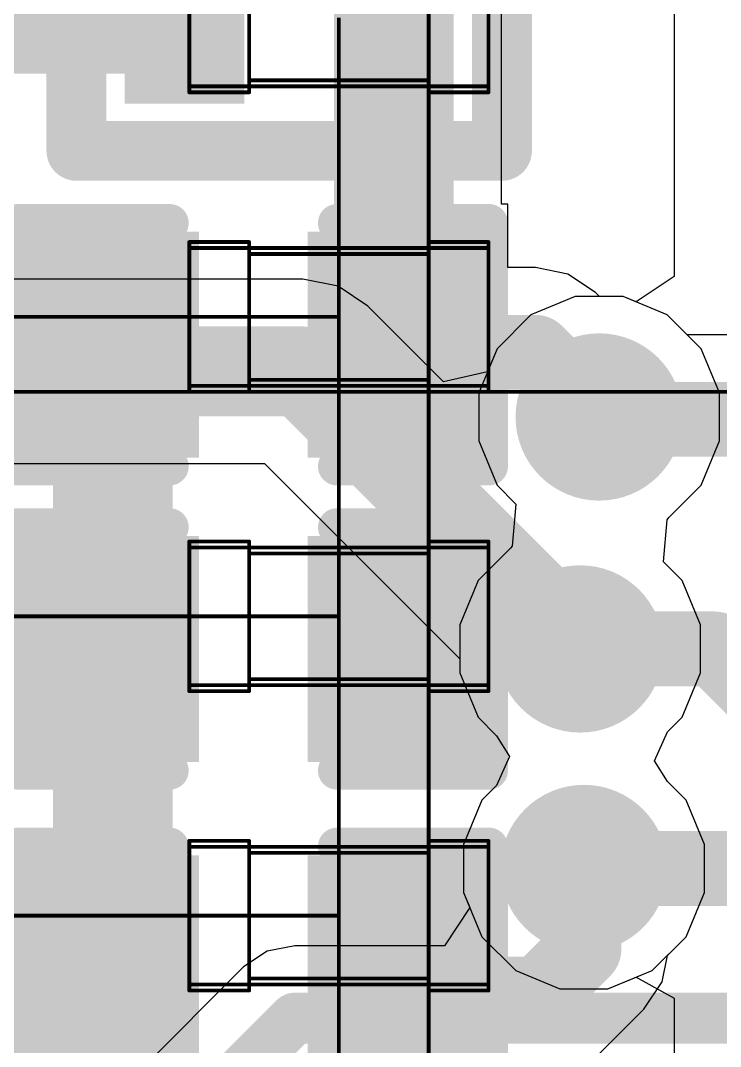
# Model space of a CAD drawing. Header units: inches. Extents: x 0 to 323, y -26 to 38.
# Drawn here: x 12.385 to 14.725, y 4.73 to 8.157 of the extents above; entities that cross this region are included whole.
import ezdxf

# ---------------------------------------------------------------- set-up
doc = ezdxf.new("R2010")
doc.units = ezdxf.units.IN
for name, color, linetype in [('Bottom Layer', 5, 'Continuous'), ('Bottom Solder', 6, 'Continuous'), ('Drill Drawing', 1, 'Continuous'), ('GND', 76, 'Continuous'), ('Mechanical 3', 76, 'Continuous'), ('Power', 16, 'Continuous'), ('Top Layer', 1, 'Continuous'), ('Top Overlay', 2, 'Continuous'), ('Top Paste', 8, 'Continuous'), ('Top Solder', 216, 'Continuous'), ('Via Holes', 16, 'Continuous')]:
    doc.layers.add(name, color=color, linetype=linetype)

# ---------------------------------------------------------------- blocks, each defined once
blk = doc.blocks.new('C___0402_17')
at = {"layer": 'Top Layer'}
for points in [[(-0.6985, -0.3175), (-0.6985, 0.3175), (-0.2413, 0.3175), (-0.2413, -0.3175)], [(0.2413, -0.3175), (0.2413, 0.3175), (0.6985, 0.3175), (0.6985, -0.3175)]]:
    blk.add_hatch(color=1, dxfattribs=at).paths.add_polyline_path(points)
at = {"layer": 'Top Paste'}
for points in [[(-0.6985, -0.3175), (-0.6985, 0.3175), (-0.2413, 0.3175), (-0.2413, -0.3175)], [(0.2413, -0.3175), (0.2413, 0.3175), (0.6985, 0.3175), (0.6985, -0.3175)]]:
    blk.add_hatch(color=8, dxfattribs=at).paths.add_polyline_path(points)
at = {"layer": 'Top Solder'}
for points in [[(-0.7585, -0.3775), (-0.7585, 0.3775), (-0.1813, 0.3775), (-0.1813, -0.3775)], [(0.1813, -0.3775), (0.1813, 0.3775), (0.7585, 0.3775), (0.7585, -0.3775)]]:
    blk.add_hatch(color=216, dxfattribs=at).paths.add_polyline_path(points)
at = {"layer": 'Top Overlay', "const_width": 0.127}
for points in [[(-0.2794, 0.4064), (-0.7874, 0.4064)], [(-0.7874, 0.4064), (-0.7874, -0.4064)], [(0.7874, 0.4064), (0.2794, 0.4064)], [(0.7874, 0.4064), (0.7874, -0.4064)], [(-0.2794, -0.4064), (-0.7874, -0.4064)], [(0.7874, -0.4064), (0.2794, -0.4064)]]:
    blk.add_lwpolyline(points, dxfattribs=at)
at = {"layer": 'Top Overlay', "const_width": 0.0635}
for points in [[(-0.8191, 0.4064, 1), (-0.7556, 0.4064, 1)], [(-0.8191, 0.4064, 1), (-0.7556, 0.4064, 1)], [(-0.3111, 0.4064, 1), (-0.2477, 0.4064, 1)], [(0.2477, 0.4064, 1), (0.3111, 0.4064, 1)], [(0.7556, 0.4064, 1), (0.8191, 0.4064, 1)], [(0.7556, 0.4064, 1), (0.8191, 0.4064, 1)], [(-0.8191, -0.4064, 1), (-0.7556, -0.4064, 1)], [(-0.8191, -0.4064, 1), (-0.7556, -0.4064, 1)], [(-0.3111, -0.4064, 1), (-0.2477, -0.4064, 1)], [(0.2477, -0.4064, 1), (0.3111, -0.4064, 1)], [(0.7556, -0.4064, 1), (0.8191, -0.4064, 1)], [(0.7556, -0.4064, 1), (0.8191, -0.4064, 1)]]:
    blk.add_lwpolyline(points, format="xyb", close=True, dxfattribs=at)
blk = doc.blocks.new('C___0402_18')
at = {"layer": 'Top Layer'}
for points in [[(-0.6985, -0.3175), (-0.6985, 0.3175), (-0.2413, 0.3175), (-0.2413, -0.3175)], [(0.2413, -0.3175), (0.2413, 0.3175), (0.6985, 0.3175), (0.6985, -0.3175)]]:
    blk.add_hatch(color=1, dxfattribs=at).paths.add_polyline_path(points)
at = {"layer": 'Top Paste'}
for points in [[(-0.6985, -0.3175), (-0.6985, 0.3175), (-0.2413, 0.3175), (-0.2413, -0.3175)], [(0.2413, -0.3175), (0.2413, 0.3175), (0.6985, 0.3175), (0.6985, -0.3175)]]:
    blk.add_hatch(color=8, dxfattribs=at).paths.add_polyline_path(points)
at = {"layer": 'Top Solder'}
for points in [[(-0.7585, -0.3775), (-0.7585, 0.3775), (-0.1813, 0.3775), (-0.1813, -0.3775)], [(0.1813, -0.3775), (0.1813, 0.3775), (0.7585, 0.3775), (0.7585, -0.3775)]]:
    blk.add_hatch(color=216, dxfattribs=at).paths.add_polyline_path(points)
at = {"layer": 'Top Overlay', "const_width": 0.127}
for points in [[(-0.7874, 0.4064), (-0.7874, -0.4064)], [(-0.2794, 0.4064), (-0.7874, 0.4064)], [(0.7874, 0.4064), (0.2794, 0.4064)], [(0.7874, 0.4064), (0.7874, -0.4064)], [(-0.2794, -0.4064), (-0.7874, -0.4064)], [(0.7874, -0.4064), (0.2794, -0.4064)]]:
    blk.add_lwpolyline(points, dxfattribs=at)
at = {"layer": 'Top Overlay', "const_width": 0.0635}
for points in [[(-0.8191, 0.4064, 1), (-0.7556, 0.4064, 1)], [(-0.8191, 0.4064, 1), (-0.7556, 0.4064, 1)], [(-0.3111, 0.4064, 1), (-0.2477, 0.4064, 1)], [(0.2477, 0.4064, 1), (0.3111, 0.4064, 1)], [(0.7556, 0.4064, 1), (0.8191, 0.4064, 1)], [(0.7556, 0.4064, 1), (0.8191, 0.4064, 1)], [(-0.8191, -0.4064, 1), (-0.7556, -0.4064, 1)], [(-0.8191, -0.4064, 1), (-0.7556, -0.4064, 1)], [(-0.3111, -0.4064, 1), (-0.2477, -0.4064, 1)], [(0.2477, -0.4064, 1), (0.3111, -0.4064, 1)], [(0.7556, -0.4064, 1), (0.8191, -0.4064, 1)], [(0.7556, -0.4064, 1), (0.8191, -0.4064, 1)]]:
    blk.add_lwpolyline(points, format="xyb", close=True, dxfattribs=at)
blk = doc.blocks.new('C___0402_21')
at = {"layer": 'Top Layer'}
for points in [[(-0.6985, -0.3175), (-0.6985, 0.3175), (-0.2413, 0.3175), (-0.2413, -0.3175)], [(0.2413, -0.3175), (0.2413, 0.3175), (0.6985, 0.3175), (0.6985, -0.3175)]]:
    blk.add_hatch(color=1, dxfattribs=at).paths.add_polyline_path(points)
at = {"layer": 'Top Paste'}
for points in [[(-0.6985, -0.3175), (-0.6985, 0.3175), (-0.2413, 0.3175), (-0.2413, -0.3175)], [(0.2413, -0.3175), (0.2413, 0.3175), (0.6985, 0.3175), (0.6985, -0.3175)]]:
    blk.add_hatch(color=8, dxfattribs=at).paths.add_polyline_path(points)
at = {"layer": 'Top Solder'}
for points in [[(-0.7585, -0.3775), (-0.7585, 0.3775), (-0.1813, 0.3775), (-0.1813, -0.3775)], [(0.1813, -0.3775), (0.1813, 0.3775), (0.7585, 0.3775), (0.7585, -0.3775)]]:
    blk.add_hatch(color=216, dxfattribs=at).paths.add_polyline_path(points)
at = {"layer": 'Top Overlay', "const_width": 0.127}
for points in [[(-0.2794, 0.4064), (-0.7874, 0.4064)], [(-0.7874, 0.4064), (-0.7874, -0.4064)], [(0.7874, 0.4064), (0.2794, 0.4064)], [(0.7874, 0.4064), (0.7874, -0.4064)], [(-0.2794, -0.4064), (-0.7874, -0.4064)], [(0.7874, -0.4064), (0.2794, -0.4064)]]:
    blk.add_lwpolyline(points, dxfattribs=at)
at = {"layer": 'Top Overlay', "const_width": 0.0635}
for points in [[(-0.8191, 0.4064, 1), (-0.7556, 0.4064, 1)], [(-0.8191, 0.4064, 1), (-0.7556, 0.4064, 1)], [(-0.3111, 0.4064, 1), (-0.2477, 0.4064, 1)], [(0.2477, 0.4064, 1), (0.3111, 0.4064, 1)], [(0.7556, 0.4064, 1), (0.8191, 0.4064, 1)], [(0.7556, 0.4064, 1), (0.8191, 0.4064, 1)], [(-0.8191, -0.4064, 1), (-0.7556, -0.4064, 1)], [(-0.8191, -0.4064, 1), (-0.7556, -0.4064, 1)], [(-0.3111, -0.4064, 1), (-0.2477, -0.4064, 1)], [(0.2477, -0.4064, 1), (0.3111, -0.4064, 1)], [(0.7556, -0.4064, 1), (0.8191, -0.4064, 1)], [(0.7556, -0.4064, 1), (0.8191, -0.4064, 1)]]:
    blk.add_lwpolyline(points, format="xyb", close=True, dxfattribs=at)
blk = doc.blocks.new('IND_0402_32')
at = {"layer": 'Top Layer'}
for points in [[(-0.55, 0.3), (-0.15, 0.3), (-0.15, -0.3), (-0.55, -0.3)], [(0.15, 0.3), (0.55, 0.3), (0.55, -0.3), (0.15, -0.3)]]:
    blk.add_hatch(color=1, dxfattribs=at).paths.add_polyline_path(points)
at = {"layer": 'Top Paste'}
for points in [[(-0.55, 0.3), (-0.15, 0.3), (-0.15, -0.3), (-0.55, -0.3)], [(0.15, 0.3), (0.55, 0.3), (0.55, -0.3), (0.15, -0.3)]]:
    blk.add_hatch(color=8, dxfattribs=at).paths.add_polyline_path(points)
at = {"layer": 'Top Solder'}
for points in [[(-0.55, 0.3), (-0.15, 0.3), (-0.15, -0.3), (-0.55, -0.3)], [(0.15, 0.3), (0.55, 0.3), (0.55, -0.3), (0.15, -0.3)]]:
    blk.add_hatch(color=216, dxfattribs=at).paths.add_polyline_path(points)
at = {"layer": 'Top Overlay', "const_width": 0.2}
for points in [[(-0.3048, 0.4572), (-0.7112, 0.4572)], [(-0.7112, 0.4572), (-0.7112, -0.4572)], [(0.7112, 0.4572), (-0.3048, 0.4572)], [(0.7112, 0.4572), (0.7112, -0.4572)], [(-0.3048, -0.4572), (-0.7112, -0.4572)], [(0.7112, -0.4572), (-0.3048, -0.4572)]]:
    blk.add_lwpolyline(points, dxfattribs=at)
at = {"layer": 'Top Overlay', "const_width": 0.1}
for points in [[(-0.7612, 0.4572, 1), (-0.6612, 0.4572, 1)], [(-0.7612, 0.4572, 1), (-0.6612, 0.4572, 1)], [(-0.3548, 0.4572, 1), (-0.2548, 0.4572, 1)], [(-0.3548, 0.4572, 1), (-0.2548, 0.4572, 1)], [(0.6612, 0.4572, 1), (0.7612, 0.4572, 1)], [(0.6612, 0.4572, 1), (0.7612, 0.4572, 1)], [(-0.7612, -0.4572, 1), (-0.6612, -0.4572, 1)], [(-0.7612, -0.4572, 1), (-0.6612, -0.4572, 1)], [(-0.3548, -0.4572, 1), (-0.2548, -0.4572, 1)], [(-0.3548, -0.4572, 1), (-0.2548, -0.4572, 1)], [(0.6612, -0.4572, 1), (0.7612, -0.4572, 1)], [(0.6612, -0.4572, 1), (0.7612, -0.4572, 1)]]:
    blk.add_lwpolyline(points, format="xyb", close=True, dxfattribs=at)

msp = doc.modelspace()

# ---------------------------------------------------------------- hatches: boundary and pattern name
at = {"layer": 'Bottom Layer'}
h = msp.add_hatch(color=5, dxfattribs=at)
edge = h.paths.add_edge_path()
edge.add_arc((14.319, 6.8326), 0.25, 0, 360)
h = msp.add_hatch(color=5, dxfattribs=at)
edge = h.paths.add_edge_path()
edge.add_arc((14.2555, 6.0579), 0.25, 0, 360)
h = msp.add_hatch(color=5, dxfattribs=at)
edge = h.paths.add_edge_path()
edge.add_arc((14.2682, 5.3246), 0.25, 0, 360)
at = {"layer": 'Bottom Solder'}
h = msp.add_hatch(color=6, dxfattribs=at)
edge = h.paths.add_edge_path()
edge.add_arc((14.319, 6.8326), 0.15, 0, 360)
h = msp.add_hatch(color=6, dxfattribs=at)
edge = h.paths.add_edge_path()
edge.add_arc((14.2555, 6.0579), 0.15, 0, 360)
h = msp.add_hatch(color=6, dxfattribs=at)
edge = h.paths.add_edge_path()
edge.add_arc((14.2682, 5.3246), 0.15, 0, 360)
at = {"layer": 'GND'}
h = msp.add_hatch(color=76, dxfattribs=at)
edge = h.paths.add_edge_path()
edge.add_arc((14.319, 6.8326), 0.25, 0, 360)
h = msp.add_hatch(color=76, dxfattribs=at)
edge = h.paths.add_edge_path()
edge.add_arc((14.2555, 6.0579), 0.25, 0, 360)
h = msp.add_hatch(color=76, dxfattribs=at)
edge = h.paths.add_edge_path()
edge.add_arc((14.2682, 5.3246), 0.25, 0, 360)
at = {"layer": 'Power'}
h = msp.add_hatch(color=16, dxfattribs=at)
edge = h.paths.add_edge_path()
edge.add_arc((14.319, 6.8326), 0.25, 0, 360)
h = msp.add_hatch(color=16, dxfattribs=at)
edge = h.paths.add_edge_path()
edge.add_arc((14.2555, 6.0579), 0.25, 0, 360)
h = msp.add_hatch(color=16, dxfattribs=at)
edge = h.paths.add_edge_path()
edge.add_arc((14.2682, 5.3246), 0.25, 0, 360)
at = {"layer": 'Top Layer'}
h = msp.add_hatch(color=1, dxfattribs=at)
edge = h.paths.add_edge_path()
edge.add_arc((14.319, 6.8326), 0.25, 0, 360)
h = msp.add_hatch(color=1, dxfattribs=at)
edge = h.paths.add_edge_path()
edge.add_arc((14.2555, 6.0579), 0.25, 0, 360)
h = msp.add_hatch(color=1, dxfattribs=at)
edge = h.paths.add_edge_path()
edge.add_arc((14.2682, 5.3246), 0.25, 0, 360)
at = {"layer": 'Top Solder'}
h = msp.add_hatch(color=216, dxfattribs=at)
edge = h.paths.add_edge_path()
edge.add_arc((14.319, 6.8326), 0.15, 0, 360)
h = msp.add_hatch(color=216, dxfattribs=at)
edge = h.paths.add_edge_path()
edge.add_arc((14.2555, 6.0579), 0.15, 0, 360)
h = msp.add_hatch(color=216, dxfattribs=at)
edge = h.paths.add_edge_path()
edge.add_arc((14.2682, 5.3246), 0.15, 0, 360)
at = {"layer": 'Via Holes'}
h = msp.add_hatch(color=7, dxfattribs=at)
edge = h.paths.add_edge_path()
edge.add_arc((14.319, 6.8326), 0.15, 0, 360)
h = msp.add_hatch(color=7, dxfattribs=at)
edge = h.paths.add_edge_path()
edge.add_arc((14.2555, 6.0579), 0.15, 0, 360)
h = msp.add_hatch(color=7, dxfattribs=at)
edge = h.paths.add_edge_path()
edge.add_arc((14.2682, 5.3246), 0.15, 0, 360)

# ---------------------------------------------------------------- linework, layer by layer
at = {"layer": 'Bottom Layer'}
for p, q in [((13.3284, 7.2933), (9.3981, 7.2933)), ((13.4464, 7.2699), (13.3284, 7.2933)), ((13.3284, 7.2933), (13.3284, 7.2933)), ((13.5464, 7.203), (13.4464, 7.2699)), ((14.2389, 7.235), (14.091, 7.1737)), ((14.399, 7.235), (14.2389, 7.235)), ((14.5469, 7.1737), (14.399, 7.235)), ((13.7993, 6.9502), (13.5464, 7.203)), ((14.091, 7.1737), (13.9779, 7.0606)), ((14.6132, 7.1074), (14.5469, 7.1737)), ((14.9827, 7.1074), (14.6132, 7.1074)), ((13.9779, 7.0606), (13.9458, 6.9832)), ((13.9458, 6.9832), (13.7993, 6.9502)), ((12.1238, 6.6767), (13.2007, 6.6767)), ((13.2007, 6.6767), (13.8531, 6.0243)), ((13.8531, 6.0243), (13.8531, 5.9779)), ((13.8531, 5.9779), (13.9144, 5.83)), ((13.9144, 5.83), (13.9764, 5.7679)), ((13.9764, 5.7679), (14.0196, 5.6989)), ((14.0196, 5.6989), (13.9764, 5.6019)), ((13.9764, 5.6019), (13.9271, 5.5526)), ((13.9271, 5.5526), (13.8658, 5.4047)), ((13.8658, 5.4047), (13.8658, 5.2446)), ((13.8658, 5.2446), (13.8869, 5.1937)), ((13.8869, 5.1937), (13.802, 5.0667)), ((13.209, 5.0482), (13.1304, 4.9958)), ((13.3016, 5.0667), (13.209, 5.0482)), ((13.802, 5.0667), (13.3016, 5.0667)), ((13.3016, 5.0667), (13.3016, 5.0667)), ((13.1304, 4.9958), (11.6867, 3.552))]:
    msp.add_line(p, q, dxfattribs=at)
for points, const_width in [([(9.1374, 6.985), (13.3284, 6.985)], 0.3), ([(13.3284, 6.985), (14.2555, 6.0579)], 0.3), ([(14.319, 6.8326), (14.327, 6.8246)], 0.25), ([(14.327, 6.8246), (15.4044, 6.8246)], 0.25), ([(14.2555, 6.0579), (14.7045, 6.0579)], 0.25), ([(14.7045, 6.0579), (14.9378, 5.8246)], 0.25), ([(14.2682, 5.3246), (15.4044, 5.3246)], 0.25), ([(11.6266, 3.1496), (13.3016, 4.8246)], 0.17), ([(13.3016, 4.8246), (15.4044, 4.8246)], 0.17)]:
    msp.add_lwpolyline(points, dxfattribs=dict(at, const_width=const_width))
for points, const_width in [([(13.2534, 6.985, 1), (13.4034, 6.985, 1)], 0.15), ([(13.2534, 6.985, 1), (13.4034, 6.985, 1)], 0.15), ([(14.2565, 6.8326, 1), (14.3815, 6.8326, 1)], 0.125), ([(14.2645, 6.8246, 1), (14.3895, 6.8246, 1)], 0.125), ([(14.2645, 6.8246, 1), (14.3895, 6.8246, 1)], 0.125), ([(14.1805, 6.0579, 1), (14.3305, 6.0579, 1)], 0.15), ([(14.193, 6.0579, 1), (14.318, 6.0579, 1)], 0.125), ([(14.642, 6.0579, 1), (14.767, 6.0579, 1)], 0.125), ([(14.642, 6.0579, 1), (14.767, 6.0579, 1)], 0.125), ([(14.2057, 5.3246, 1), (14.3307, 5.3246, 1)], 0.125), ([(13.2591, 4.8246, 1), (13.3441, 4.8246, 1)], 0.085), ([(13.2591, 4.8246, 1), (13.3441, 4.8246, 1)], 0.085)]:
    msp.add_lwpolyline(points, format="xyb", close=True, dxfattribs=dict(at, const_width=const_width))
at = {"layer": 'Drill Drawing'}
for points, const_width in [([(14.573, 6.8326, 1), (14.065, 6.8326, 1)], 0.0508), ([(14.0523, 6.8326, 1), (14.0777, 6.8326, 1)], 0.0254), ([(14.5603, 6.8326, 1), (14.5857, 6.8326, 1)], 0.0254), ([(14.5095, 6.0579, 1), (14.0015, 6.0579, 1)], 0.0508), ([(13.9888, 6.0579, 1), (14.0142, 6.0579, 1)], 0.0254), ([(14.4968, 6.0579, 1), (14.5222, 6.0579, 1)], 0.0254), ([(14.5222, 5.3246, 1), (14.0142, 5.3246, 1)], 0.0508), ([(14.0015, 5.3246, 1), (14.0269, 5.3246, 1)], 0.0254), ([(14.5095, 5.3246, 1), (14.5349, 5.3246, 1)], 0.0254)]:
    msp.add_lwpolyline(points, format="xyb", close=True, dxfattribs=dict(at, const_width=const_width))
at = {"layer": 'GND'}
for p, q in [((14.2389, 7.235), (14.091, 7.1737)), ((14.399, 7.235), (14.2389, 7.235)), ((14.5469, 7.1737), (14.399, 7.235)), ((14.091, 7.1737), (13.9779, 7.0606)), ((14.6601, 7.0606), (14.5469, 7.1737)), ((13.9779, 7.0606), (13.9166, 6.9127)), ((14.7214, 6.9127), (14.6601, 7.0606)), ((13.9166, 6.9127), (13.9166, 6.7526)), ((14.7214, 6.7526), (14.7214, 6.9127)), ((13.9166, 6.7526), (13.9779, 6.6047)), ((14.6601, 6.6047), (14.7214, 6.7526)), ((13.9779, 6.6047), (14.0406, 6.5419)), ((14.5519, 6.4965), (14.6601, 6.6047)), ((14.0406, 6.5419), (14.0278, 6.4015)), ((14.5339, 6.3486), (14.5467, 6.489)), ((14.5467, 6.489), (14.5519, 6.4965)), ((14.0225, 6.394), (13.9144, 6.2859)), ((14.0278, 6.4015), (14.0225, 6.394)), ((14.5966, 6.2859), (14.5339, 6.3486)), ((13.9144, 6.2859), (13.8531, 6.138)), ((14.6579, 6.138), (14.5966, 6.2859)), ((13.8531, 6.138), (13.8531, 5.9779)), ((14.6579, 5.9779), (14.6579, 6.138)), ((13.8531, 5.9779), (13.9144, 5.83)), ((14.5966, 5.83), (14.6579, 5.9779)), ((13.9144, 5.83), (13.9764, 5.7679)), ((14.5472, 5.7806), (14.5966, 5.83)), ((13.9764, 5.7679), (14.0196, 5.6989)), ((14.5041, 5.6837), (14.5472, 5.7806)), ((14.0196, 5.6989), (13.9764, 5.6019)), ((14.5472, 5.6146), (14.5041, 5.6837)), ((13.9764, 5.6019), (13.9271, 5.5526)), ((14.6093, 5.5526), (14.5472, 5.6146)), ((13.9271, 5.5526), (13.8658, 5.4047)), ((14.6706, 5.4047), (14.6093, 5.5526)), ((13.8658, 5.4047), (13.8658, 5.2446)), ((14.6706, 5.2446), (14.6706, 5.4047)), ((13.8658, 5.2446), (13.9271, 5.0967)), ((14.6093, 5.0967), (14.6706, 5.2446)), ((13.9271, 5.0967), (14.0402, 4.9835)), ((14.4961, 4.9835), (14.6093, 5.0967)), ((14.0402, 4.9835), (14.1881, 4.9222)), ((14.3482, 4.9222), (14.4961, 4.9835)), ((14.1881, 4.9222), (14.3482, 4.9222))]:
    msp.add_line(p, q, dxfattribs=at)
at = {"layer": 'Mechanical 3', "const_width": 0.0127}
for points in [[(13.7492, 0.8368), (13.7492, 8.7815)], [(13.7492, 0.8368), (13.7492, 8.7815)], [(12.9492, 7.9368), (12.9492, 8.3968)], [(13.1492, 7.9368), (13.1492, 8.3968)], [(13.7492, 7.9368), (13.7492, 8.3968)], [(13.9492, 7.9368), (13.9492, 8.3968)], [(13.4492, 0.2221), (13.4492, 8.1668)], [(13.4492, 0.2221), (13.4492, 8.1668)], [(13.1492, 7.9568), (13.7492, 7.9568)], [(12.9492, 7.9368), (13.9492, 7.9368)], [(12.9492, 7.9168), (12.9492, 7.9368)], [(12.9492, 7.9168), (13.1492, 7.9168)], [(13.1492, 7.9168), (13.1492, 7.9368)], [(13.7492, 7.9168), (13.7492, 7.9368)], [(13.7492, 7.9168), (13.9492, 7.9168)], [(13.9492, 7.9168), (13.9492, 7.9368)], [(12.9492, 7.3968), (12.9492, 7.4168)], [(12.9492, 7.4168), (13.1492, 7.4168)], [(12.9492, 6.9368), (12.9492, 7.3968)], [(12.9492, 7.3968), (13.9492, 7.3968)], [(13.1492, 7.3968), (13.1492, 7.4168)], [(13.1492, 6.9368), (13.1492, 7.3968)], [(13.7492, 7.3968), (13.7492, 7.4168)], [(13.7492, 7.4168), (13.9492, 7.4168)], [(13.7492, 6.9368), (13.7492, 7.3968)], [(13.9492, 7.3968), (13.9492, 7.4168)], [(13.9492, 6.9368), (13.9492, 7.3968)], [(13.1492, 7.3768), (13.7492, 7.3768)], [(9.4768, 7.1668), (13.4492, 7.1668)], [(9.4768, 7.1668), (13.4492, 7.1668)], [(13.4492, -0.7779), (13.4492, 7.1668)], [(13.4492, -0.7779), (13.4492, 7.1668)], [(13.1492, 6.9568), (13.7492, 6.9568)], [(10.9492, 6.9168), (14.9216, 6.9168)], [(10.9492, 6.9168), (14.9216, 6.9168)], [(12.9492, 6.9168), (12.9492, 6.9368)], [(12.9492, 6.9368), (13.9492, 6.9368)], [(12.9492, 6.9168), (13.1492, 6.9168)], [(13.1492, 6.9168), (13.1492, 6.9368)], [(13.7492, 6.9168), (13.7492, 6.9368)], [(13.7492, 6.9168), (13.9492, 6.9168)], [(13.9492, 6.9168), (13.9492, 6.9368)], [(12.9492, 6.4168), (13.1492, 6.4168)], [(12.9492, 6.3968), (12.9492, 6.4168)], [(13.1492, 6.3968), (13.1492, 6.4168)], [(13.7492, 6.4168), (13.9492, 6.4168)], [(13.7492, 6.3968), (13.7492, 6.4168)], [(13.9492, 6.3968), (13.9492, 6.4168)], [(12.9492, 6.3968), (13.9492, 6.3968)], [(12.9492, 5.9368), (12.9492, 6.3968)], [(13.1492, 5.9368), (13.1492, 6.3968)], [(13.1492, 6.3768), (13.7492, 6.3768)], [(13.7492, 5.9368), (13.7492, 6.3968)], [(13.9492, 5.9368), (13.9492, 6.3968)], [(9.4768, 6.1668), (13.4492, 6.1668)], [(9.4768, 6.1668), (13.4492, 6.1668)], [(13.4492, -1.7779), (13.4492, 6.1668)], [(13.4492, -1.7779), (13.4492, 6.1668)], [(13.1492, 5.9568), (13.7492, 5.9568)], [(12.9492, 5.9368), (13.9492, 5.9368)], [(12.9492, 5.9168), (12.9492, 5.9368)], [(13.1492, 5.9168), (13.1492, 5.9368)], [(13.7492, 5.9168), (13.7492, 5.9368)], [(13.9492, 5.9168), (13.9492, 5.9368)], [(12.9492, 5.9168), (13.1492, 5.9168)], [(13.7492, 5.9168), (13.9492, 5.9168)], [(12.9492, 5.3968), (12.9492, 5.4168)], [(12.9492, 5.4168), (13.1492, 5.4168)], [(13.1492, 5.3968), (13.1492, 5.4168)], [(13.7492, 5.4168), (13.9492, 5.4168)], [(13.7492, 5.3968), (13.7492, 5.4168)], [(13.9492, 5.3968), (13.9492, 5.4168)], [(12.9492, 5.3968), (13.9492, 5.3968)], [(12.9492, 4.9368), (12.9492, 5.3968)], [(13.1492, 4.9368), (13.1492, 5.3968)], [(13.1492, 5.3768), (13.7492, 5.3768)], [(13.7492, 4.9368), (13.7492, 5.3968)], [(13.9492, 4.9368), (13.9492, 5.3968)], [(9.4768, 5.1668), (13.4492, 5.1668)], [(9.4768, 5.1668), (13.4492, 5.1668)], [(13.4492, -2.7779), (13.4492, 5.1668)], [(13.4492, -2.7779), (13.4492, 5.1668)], [(12.9492, 4.9368), (13.9492, 4.9368)], [(12.9492, 4.9168), (12.9492, 4.9368)], [(13.1492, 4.9568), (13.7492, 4.9568)], [(13.1492, 4.9168), (13.1492, 4.9368)], [(13.7492, 4.9168), (13.7492, 4.9368)], [(13.9492, 4.9168), (13.9492, 4.9368)], [(12.9492, 4.9168), (13.1492, 4.9168)], [(13.7492, 4.9168), (13.9492, 4.9168)]]:
    msp.add_lwpolyline(points, dxfattribs=at)
at = {"layer": 'Mechanical 3'}
for points, const_width in [([(13.146, 7.9568, 1), (13.1524, 7.9568, 1)], 0.00635), ([(13.746, 7.9568, 1), (13.7524, 7.9568, 1)], 0.00635), ([(12.946, 7.9368, 1), (12.9524, 7.9368, 1)], 0.00635), ([(12.946, 7.9368, 1), (12.9524, 7.9368, 1)], 0.00635), ([(12.946, 7.9368, 1), (12.9524, 7.9368, 1)], 0.00635), ([(12.946, 7.9168, 1), (12.9524, 7.9168, 1)], 0.00635), ([(12.946, 7.9168, 1), (12.9524, 7.9168, 1)], 0.00635), ([(13.146, 7.9368, 1), (13.1524, 7.9368, 1)], 0.00635), ([(13.146, 7.9368, 1), (13.1524, 7.9368, 1)], 0.00635), ([(13.146, 7.9168, 1), (13.1524, 7.9168, 1)], 0.00635), ([(13.146, 7.9168, 1), (13.1524, 7.9168, 1)], 0.00635), ([(13.746, 7.9368, 1), (13.7524, 7.9368, 1)], 0.00635), ([(13.746, 7.9368, 1), (13.7524, 7.9368, 1)], 0.00635), ([(13.746, 7.9168, 1), (13.7524, 7.9168, 1)], 0.00635), ([(13.746, 7.9168, 1), (13.7524, 7.9168, 1)], 0.00635), ([(13.946, 7.9368, 1), (13.9524, 7.9368, 1)], 0.00635), ([(13.946, 7.9368, 1), (13.9524, 7.9368, 1)], 0.00635), ([(13.946, 7.9368, 1), (13.9524, 7.9368, 1)], 0.00635), ([(13.946, 7.9168, 1), (13.9524, 7.9168, 1)], 0.00635), ([(13.946, 7.9168, 1), (13.9524, 7.9168, 1)], 0.00635), ([(12.946, 7.4168, 1), (12.9524, 7.4168, 1)], 0.00635), ([(12.946, 7.4168, 1), (12.9524, 7.4168, 1)], 0.00635), ([(12.946, 7.3968, 1), (12.9524, 7.3968, 1)], 0.00635), ([(12.946, 7.3968, 1), (12.9524, 7.3968, 1)], 0.00635), ([(12.946, 7.3968, 1), (12.9524, 7.3968, 1)], 0.00635), ([(13.146, 7.4168, 1), (13.1524, 7.4168, 1)], 0.00635), ([(13.146, 7.4168, 1), (13.1524, 7.4168, 1)], 0.00635), ([(13.146, 7.3968, 1), (13.1524, 7.3968, 1)], 0.00635), ([(13.146, 7.3968, 1), (13.1524, 7.3968, 1)], 0.00635), ([(13.746, 7.4168, 1), (13.7524, 7.4168, 1)], 0.00635), ([(13.746, 7.4168, 1), (13.7524, 7.4168, 1)], 0.00635), ([(13.746, 7.3968, 1), (13.7524, 7.3968, 1)], 0.00635), ([(13.746, 7.3968, 1), (13.7524, 7.3968, 1)], 0.00635), ([(13.946, 7.4168, 1), (13.9524, 7.4168, 1)], 0.00635), ([(13.946, 7.4168, 1), (13.9524, 7.4168, 1)], 0.00635), ([(13.946, 7.3968, 1), (13.9524, 7.3968, 1)], 0.00635), ([(13.946, 7.3968, 1), (13.9524, 7.3968, 1)], 0.00635), ([(13.946, 7.3968, 1), (13.9524, 7.3968, 1)], 0.00635), ([(13.146, 7.3768, 1), (13.1524, 7.3768, 1)], 0.00635), ([(13.746, 7.3768, 1), (13.7524, 7.3768, 1)], 0.00635), ([(13.446, 7.1668, 1), (13.4524, 7.1668, 1)], 0.00635), ([(13.446, 7.1668, 1), (13.4524, 7.1668, 1)], 0.00635), ([(13.446, 7.1668, 1), (13.4524, 7.1668, 1)], 0.00635), ([(13.446, 7.1668, 1), (13.4524, 7.1668, 1)], 0.00635), ([(13.4524, 7.1668, 1), (13.446, 7.1668, 1)], 0.00635), ([(13.4524, 7.1668, 1), (13.446, 7.1668, 1)], 0.00635), ([(13.4444, 7.1668, 1), (13.4476, 7.1668, 1)], 0.00317), ([(13.4444, 7.1668, 1), (13.4476, 7.1668, 1)], 0.00317), ([(13.4508, 7.1668, 1), (13.454, 7.1668, 1)], 0.00317), ([(13.4508, 7.1668, 1), (13.454, 7.1668, 1)], 0.00317), ([(13.146, 6.9568, 1), (13.1524, 6.9568, 1)], 0.00635), ([(13.746, 6.9568, 1), (13.7524, 6.9568, 1)], 0.00635), ([(12.946, 6.9368, 1), (12.9524, 6.9368, 1)], 0.00635), ([(12.946, 6.9368, 1), (12.9524, 6.9368, 1)], 0.00635), ([(12.946, 6.9368, 1), (12.9524, 6.9368, 1)], 0.00635), ([(12.946, 6.9168, 1), (12.9524, 6.9168, 1)], 0.00635), ([(12.946, 6.9168, 1), (12.9524, 6.9168, 1)], 0.00635), ([(13.146, 6.9368, 1), (13.1524, 6.9368, 1)], 0.00635), ([(13.146, 6.9368, 1), (13.1524, 6.9368, 1)], 0.00635), ([(13.146, 6.9168, 1), (13.1524, 6.9168, 1)], 0.00635), ([(13.146, 6.9168, 1), (13.1524, 6.9168, 1)], 0.00635), ([(13.746, 6.9368, 1), (13.7524, 6.9368, 1)], 0.00635), ([(13.746, 6.9368, 1), (13.7524, 6.9368, 1)], 0.00635), ([(13.746, 6.9168, 1), (13.7524, 6.9168, 1)], 0.00635), ([(13.746, 6.9168, 1), (13.7524, 6.9168, 1)], 0.00635), ([(13.946, 6.9368, 1), (13.9524, 6.9368, 1)], 0.00635), ([(13.946, 6.9368, 1), (13.9524, 6.9368, 1)], 0.00635), ([(13.946, 6.9368, 1), (13.9524, 6.9368, 1)], 0.00635), ([(13.946, 6.9168, 1), (13.9524, 6.9168, 1)], 0.00635), ([(13.946, 6.9168, 1), (13.9524, 6.9168, 1)], 0.00635), ([(12.946, 6.4168, 1), (12.9524, 6.4168, 1)], 0.00635), ([(12.946, 6.4168, 1), (12.9524, 6.4168, 1)], 0.00635), ([(13.146, 6.4168, 1), (13.1524, 6.4168, 1)], 0.00635), ([(13.146, 6.4168, 1), (13.1524, 6.4168, 1)], 0.00635), ([(13.746, 6.4168, 1), (13.7524, 6.4168, 1)], 0.00635), ([(13.746, 6.4168, 1), (13.7524, 6.4168, 1)], 0.00635), ([(13.946, 6.4168, 1), (13.9524, 6.4168, 1)], 0.00635), ([(13.946, 6.4168, 1), (13.9524, 6.4168, 1)], 0.00635), ([(12.946, 6.3968, 1), (12.9524, 6.3968, 1)], 0.00635), ([(12.946, 6.3968, 1), (12.9524, 6.3968, 1)], 0.00635), ([(12.946, 6.3968, 1), (12.9524, 6.3968, 1)], 0.00635), ([(13.146, 6.3968, 1), (13.1524, 6.3968, 1)], 0.00635), ([(13.146, 6.3968, 1), (13.1524, 6.3968, 1)], 0.00635), ([(13.146, 6.3768, 1), (13.1524, 6.3768, 1)], 0.00635), ([(13.746, 6.3968, 1), (13.7524, 6.3968, 1)], 0.00635), ([(13.746, 6.3968, 1), (13.7524, 6.3968, 1)], 0.00635), ([(13.746, 6.3768, 1), (13.7524, 6.3768, 1)], 0.00635), ([(13.946, 6.3968, 1), (13.9524, 6.3968, 1)], 0.00635), ([(13.946, 6.3968, 1), (13.9524, 6.3968, 1)], 0.00635), ([(13.946, 6.3968, 1), (13.9524, 6.3968, 1)], 0.00635), ([(13.446, 6.1668, 1), (13.4524, 6.1668, 1)], 0.00635), ([(13.446, 6.1668, 1), (13.4524, 6.1668, 1)], 0.00635), ([(13.446, 6.1668, 1), (13.4524, 6.1668, 1)], 0.00635), ([(13.446, 6.1668, 1), (13.4524, 6.1668, 1)], 0.00635), ([(13.4524, 6.1668, 1), (13.446, 6.1668, 1)], 0.00635), ([(13.4524, 6.1668, 1), (13.446, 6.1668, 1)], 0.00635), ([(13.4444, 6.1668, 1), (13.4476, 6.1668, 1)], 0.00317), ([(13.4444, 6.1668, 1), (13.4476, 6.1668, 1)], 0.00317), ([(13.4508, 6.1668, 1), (13.454, 6.1668, 1)], 0.00317), ([(13.4508, 6.1668, 1), (13.454, 6.1668, 1)], 0.00317), ([(13.146, 5.9568, 1), (13.1524, 5.9568, 1)], 0.00635), ([(13.746, 5.9568, 1), (13.7524, 5.9568, 1)], 0.00635), ([(12.946, 5.9368, 1), (12.9524, 5.9368, 1)], 0.00635), ([(12.946, 5.9368, 1), (12.9524, 5.9368, 1)], 0.00635), ([(12.946, 5.9368, 1), (12.9524, 5.9368, 1)], 0.00635), ([(13.146, 5.9368, 1), (13.1524, 5.9368, 1)], 0.00635), ([(13.146, 5.9368, 1), (13.1524, 5.9368, 1)], 0.00635), ([(13.746, 5.9368, 1), (13.7524, 5.9368, 1)], 0.00635), ([(13.746, 5.9368, 1), (13.7524, 5.9368, 1)], 0.00635), ([(13.946, 5.9368, 1), (13.9524, 5.9368, 1)], 0.00635), ([(13.946, 5.9368, 1), (13.9524, 5.9368, 1)], 0.00635), ([(13.946, 5.9368, 1), (13.9524, 5.9368, 1)], 0.00635), ([(12.946, 5.9168, 1), (12.9524, 5.9168, 1)], 0.00635), ([(12.946, 5.9168, 1), (12.9524, 5.9168, 1)], 0.00635), ([(13.146, 5.9168, 1), (13.1524, 5.9168, 1)], 0.00635), ([(13.146, 5.9168, 1), (13.1524, 5.9168, 1)], 0.00635), ([(13.746, 5.9168, 1), (13.7524, 5.9168, 1)], 0.00635), ([(13.746, 5.9168, 1), (13.7524, 5.9168, 1)], 0.00635), ([(13.946, 5.9168, 1), (13.9524, 5.9168, 1)], 0.00635), ([(13.946, 5.9168, 1), (13.9524, 5.9168, 1)], 0.00635), ([(12.946, 5.4168, 1), (12.9524, 5.4168, 1)], 0.00635), ([(12.946, 5.4168, 1), (12.9524, 5.4168, 1)], 0.00635), ([(13.146, 5.4168, 1), (13.1524, 5.4168, 1)], 0.00635), ([(13.146, 5.4168, 1), (13.1524, 5.4168, 1)], 0.00635), ([(13.746, 5.4168, 1), (13.7524, 5.4168, 1)], 0.00635), ([(13.746, 5.4168, 1), (13.7524, 5.4168, 1)], 0.00635), ([(13.946, 5.4168, 1), (13.9524, 5.4168, 1)], 0.00635), ([(13.946, 5.4168, 1), (13.9524, 5.4168, 1)], 0.00635), ([(12.946, 5.3968, 1), (12.9524, 5.3968, 1)], 0.00635), ([(12.946, 5.3968, 1), (12.9524, 5.3968, 1)], 0.00635), ([(12.946, 5.3968, 1), (12.9524, 5.3968, 1)], 0.00635), ([(13.146, 5.3968, 1), (13.1524, 5.3968, 1)], 0.00635), ([(13.146, 5.3968, 1), (13.1524, 5.3968, 1)], 0.00635), ([(13.146, 5.3768, 1), (13.1524, 5.3768, 1)], 0.00635), ([(13.746, 5.3968, 1), (13.7524, 5.3968, 1)], 0.00635), ([(13.746, 5.3968, 1), (13.7524, 5.3968, 1)], 0.00635), ([(13.746, 5.3768, 1), (13.7524, 5.3768, 1)], 0.00635), ([(13.946, 5.3968, 1), (13.9524, 5.3968, 1)], 0.00635), ([(13.946, 5.3968, 1), (13.9524, 5.3968, 1)], 0.00635), ([(13.946, 5.3968, 1), (13.9524, 5.3968, 1)], 0.00635), ([(13.446, 5.1668, 1), (13.4524, 5.1668, 1)], 0.00635), ([(13.446, 5.1668, 1), (13.4524, 5.1668, 1)], 0.00635), ([(13.446, 5.1668, 1), (13.4524, 5.1668, 1)], 0.00635), ([(13.446, 5.1668, 1), (13.4524, 5.1668, 1)], 0.00635), ([(13.4524, 5.1668, 1), (13.446, 5.1668, 1)], 0.00635), ([(13.4524, 5.1668, 1), (13.446, 5.1668, 1)], 0.00635), ([(13.4444, 5.1668, 1), (13.4476, 5.1668, 1)], 0.00317), ([(13.4444, 5.1668, 1), (13.4476, 5.1668, 1)], 0.00317), ([(13.4508, 5.1668, 1), (13.454, 5.1668, 1)], 0.00317), ([(13.4508, 5.1668, 1), (13.454, 5.1668, 1)], 0.00317), ([(12.946, 4.9368, 1), (12.9524, 4.9368, 1)], 0.00635), ([(12.946, 4.9368, 1), (12.9524, 4.9368, 1)], 0.00635), ([(12.946, 4.9368, 1), (12.9524, 4.9368, 1)], 0.00635), ([(13.146, 4.9568, 1), (13.1524, 4.9568, 1)], 0.00635), ([(13.146, 4.9368, 1), (13.1524, 4.9368, 1)], 0.00635), ([(13.146, 4.9368, 1), (13.1524, 4.9368, 1)], 0.00635), ([(13.746, 4.9568, 1), (13.7524, 4.9568, 1)], 0.00635), ([(13.746, 4.9368, 1), (13.7524, 4.9368, 1)], 0.00635), ([(13.746, 4.9368, 1), (13.7524, 4.9368, 1)], 0.00635), ([(13.946, 4.9368, 1), (13.9524, 4.9368, 1)], 0.00635), ([(13.946, 4.9368, 1), (13.9524, 4.9368, 1)], 0.00635), ([(13.946, 4.9368, 1), (13.9524, 4.9368, 1)], 0.00635), ([(12.946, 4.9168, 1), (12.9524, 4.9168, 1)], 0.00635), ([(12.946, 4.9168, 1), (12.9524, 4.9168, 1)], 0.00635), ([(13.146, 4.9168, 1), (13.1524, 4.9168, 1)], 0.00635), ([(13.146, 4.9168, 1), (13.1524, 4.9168, 1)], 0.00635), ([(13.746, 4.9168, 1), (13.7524, 4.9168, 1)], 0.00635), ([(13.746, 4.9168, 1), (13.7524, 4.9168, 1)], 0.00635), ([(13.946, 4.9168, 1), (13.9524, 4.9168, 1)], 0.00635), ([(13.946, 4.9168, 1), (13.9524, 4.9168, 1)], 0.00635)]:
    msp.add_lwpolyline(points, format="xyb", close=True, dxfattribs=dict(at, const_width=const_width))
at = {"layer": 'Power'}
for p, q in [((14.5695, 8.1994), (14.5695, 7.3019)), ((14.5695, 7.3019), (14.4425, 7.217)), ((14.2389, 7.235), (14.091, 7.1737)), ((14.399, 7.235), (14.2389, 7.235)), ((14.4425, 7.217), (14.399, 7.235)), ((14.091, 7.1737), (13.9779, 7.0606)), ((13.9779, 7.0606), (13.9166, 6.9127)), ((13.9166, 6.9127), (13.9166, 6.7526)), ((13.9166, 6.7526), (13.9779, 6.6047)), ((13.9779, 6.6047), (14.0406, 6.5419)), ((14.0406, 6.5419), (14.0278, 6.4015)), ((14.0225, 6.394), (13.9144, 6.2859)), ((14.0278, 6.4015), (14.0225, 6.394)), ((13.9144, 6.2859), (13.8531, 6.138)), ((13.8531, 6.138), (13.8531, 5.9779)), ((13.8531, 5.9779), (13.9144, 5.83)), ((13.9144, 5.83), (13.9764, 5.7679)), ((13.9764, 5.7679), (14.0196, 5.6989)), ((14.0196, 5.6989), (13.9764, 5.6019)), ((13.9764, 5.6019), (13.9271, 5.5526)), ((13.9271, 5.5526), (13.8658, 5.4047)), ((13.8658, 5.4047), (13.8658, 5.2446)), ((13.8658, 5.2446), (13.9271, 5.0967)), ((13.9271, 5.0967), (14.0402, 4.9835)), ((14.0402, 4.9835), (14.1881, 4.9222)), ((14.3482, 4.9222), (14.4425, 4.9612)), ((14.4425, 4.9612), (14.5695, 4.8909)), ((14.1881, 4.9222), (14.3482, 4.9222)), ((14.5695, 4.8909), (14.5695, 4.147))]:
    msp.add_line(p, q, dxfattribs=at)
at = {"layer": 'Top Layer'}
for p, q in [((13.9925, 7.5438), (13.9925, 8.1788)), ((14.0142, 7.5438), (13.9925, 7.5438)), ((14.0142, 7.3313), (14.0142, 7.5438)), ((14.1064, 7.3313), (14.0142, 7.3313)), ((14.2146, 7.3098), (14.1064, 7.3313)), ((14.3064, 7.2485), (14.2146, 7.3098)), ((14.3199, 7.235), (14.3064, 7.2485)), ((14.399, 7.235), (14.3199, 7.235)), ((14.5469, 7.1737), (14.399, 7.235)), ((14.6601, 7.0606), (14.5469, 7.1737)), ((14.7214, 6.9127), (14.6601, 7.0606)), ((14.7214, 6.7526), (14.7214, 6.9127)), ((14.6601, 6.6047), (14.7214, 6.7526)), ((14.5519, 6.4965), (14.6601, 6.6047)), ((14.5339, 6.3486), (14.5467, 6.489)), ((14.5467, 6.489), (14.5519, 6.4965)), ((14.5966, 6.2859), (14.5339, 6.3486)), ((14.6579, 6.138), (14.5966, 6.2859)), ((14.6579, 5.9779), (14.6579, 6.138)), ((14.5966, 5.83), (14.6579, 5.9779)), ((14.5472, 5.7806), (14.5966, 5.83)), ((14.5041, 5.6837), (14.5472, 5.7806)), ((14.5472, 5.6146), (14.5041, 5.6837)), ((14.6093, 5.5526), (14.5472, 5.6146)), ((14.6706, 5.4047), (14.6093, 5.5526)), ((14.6706, 5.2446), (14.6706, 5.4047)), ((14.6093, 5.0967), (14.6706, 5.2446)), ((14.547, 5.0343), (14.6093, 5.0967)), ((14.5295, 4.9464), (14.547, 5.0343)), ((14.4682, 4.8546), (14.5295, 4.9464)), ((14.3191, 4.7055), (14.4682, 4.8546))]:
    msp.add_line(p, q, dxfattribs=at)
for points, const_width in [([(11.24, 8.1788), (12.9332, 8.1788)], 0.4), ([(13.6332, 7.0993), (13.6332, 8.1788)], 0.4), ([(11.6476, 7.0739), (12.6934, 7.0739)], 0.4), ([(13.6332, 7.0739), (13.6332, 7.0993)], 0.25), ([(13.6332, 7.0739), (13.6586, 7.0485)], 0.25), ([(13.6332, 7.0408), (13.6332, 7.0739)], 0.25), ([(13.6332, 6.985), (13.6332, 7.0408)], 0.25), ([(13.6332, 7.0408), (13.7368, 6.9372)], 0.25), ([(13.6586, 7.0485), (14.1064, 7.0485)], 0.25), ([(14.1064, 7.0485), (14.319, 6.8359)], 0.25), ([(12.6934, 6.1086), (12.6934, 6.8199)], 0.4), ([(14.319, 6.8359), (14.319, 6.8867)], 0.25), ([(14.2649, 6.8326), (14.319, 6.8326)], 0.25), ([(14.319, 6.8326), (14.319, 6.8359)], 0.25), ([(11.8965, 6.1372), (12.6648, 6.1372)], 0.4), ([(12.6648, 6.1372), (12.6934, 6.1086)], 0.4), ([(12.6934, 6.0579), (12.6934, 6.1086)], 0.4), ([(12.6934, 5.08), (12.6934, 6.0579)], 0.4), ([(13.6332, 6.0579), (14.2555, 6.0579)], 0.25), ([(14.2555, 6.0579), (14.3063, 6.0579)], 0.25), ([(14.2682, 5.0546), (14.2682, 5.3246)], 0.25), ([(13.6332, 3.8481), (13.6332, 4.9817)], 0.4), ([(14.1191, 4.9055), (14.2682, 5.0546)], 0.25), ([(13.7094, 4.9055), (14.1191, 4.9055)], 0.25)]:
    msp.add_lwpolyline(points, dxfattribs=dict(at, const_width=const_width))
for points, const_width in [([(12.8332, 8.1788, 1), (13.0332, 8.1788, 1)], 0.2), ([(13.5332, 8.1788, 1), (13.7332, 8.1788, 1)], 0.2), ([(13.5332, 7.0993, 1), (13.7332, 7.0993, 1)], 0.2), ([(12.5934, 7.0739, 1), (12.7934, 7.0739, 1)], 0.2), ([(13.5707, 7.0993, 1), (13.6957, 7.0993, 1)], 0.125), ([(13.5707, 7.0739, 1), (13.6957, 7.0739, 1)], 0.125), ([(13.5707, 7.0739, 1), (13.6957, 7.0739, 1)], 0.125), ([(13.5707, 7.0739, 1), (13.6957, 7.0739, 1)], 0.125), ([(13.5707, 7.0408, 1), (13.6957, 7.0408, 1)], 0.125), ([(13.5707, 7.0408, 1), (13.6957, 7.0408, 1)], 0.125), ([(13.5707, 7.0408, 1), (13.6957, 7.0408, 1)], 0.125), ([(13.5961, 7.0485, 1), (13.7211, 7.0485, 1)], 0.125), ([(13.5961, 7.0485, 1), (13.7211, 7.0485, 1)], 0.125), ([(14.0439, 7.0485, 1), (14.1689, 7.0485, 1)], 0.125), ([(14.0439, 7.0485, 1), (14.1689, 7.0485, 1)], 0.125), ([(13.5707, 6.985, 1), (13.6957, 6.985, 1)], 0.125), ([(13.6743, 6.9372, 1), (13.7993, 6.9372, 1)], 0.125), ([(12.5934, 6.8199, 1), (12.7934, 6.8199, 1)], 0.2), ([(14.2565, 6.8867, 1), (14.3815, 6.8867, 1)], 0.125), ([(14.2024, 6.8326, 1), (14.3274, 6.8326, 1)], 0.125), ([(14.2565, 6.8359, 1), (14.3815, 6.8359, 1)], 0.125), ([(14.2565, 6.8359, 1), (14.3815, 6.8359, 1)], 0.125), ([(14.2565, 6.8359, 1), (14.3815, 6.8359, 1)], 0.125), ([(14.2565, 6.8326, 1), (14.3815, 6.8326, 1)], 0.125), ([(14.2565, 6.8326, 1), (14.3815, 6.8326, 1)], 0.125), ([(12.5648, 6.1372, 1), (12.7648, 6.1372, 1)], 0.2), ([(12.5648, 6.1372, 1), (12.7648, 6.1372, 1)], 0.2), ([(12.5934, 6.1086, 1), (12.7934, 6.1086, 1)], 0.2), ([(12.5934, 6.1086, 1), (12.7934, 6.1086, 1)], 0.2), ([(12.5934, 6.1086, 1), (12.7934, 6.1086, 1)], 0.2), ([(12.5934, 6.0579, 1), (12.7934, 6.0579, 1)], 0.2), ([(12.5934, 6.0579, 1), (12.7934, 6.0579, 1)], 0.2), ([(13.5707, 6.0579, 1), (13.6957, 6.0579, 1)], 0.125), ([(14.193, 6.0579, 1), (14.318, 6.0579, 1)], 0.125), ([(14.193, 6.0579, 1), (14.318, 6.0579, 1)], 0.125), ([(14.2438, 6.0579, 1), (14.3688, 6.0579, 1)], 0.125), ([(14.2057, 5.3246, 1), (14.3307, 5.3246, 1)], 0.125), ([(12.5934, 5.08, 1), (12.7934, 5.08, 1)], 0.2), ([(13.5332, 4.9817, 1), (13.7332, 4.9817, 1)], 0.2), ([(14.2057, 5.0546, 1), (14.3307, 5.0546, 1)], 0.125), ([(14.2057, 5.0546, 1), (14.3307, 5.0546, 1)], 0.125), ([(13.6469, 4.9055, 1), (13.7719, 4.9055, 1)], 0.125), ([(14.0566, 4.9055, 1), (14.1816, 4.9055, 1)], 0.125), ([(14.0566, 4.9055, 1), (14.1816, 4.9055, 1)], 0.125)]:
    msp.add_lwpolyline(points, format="xyb", close=True, dxfattribs=dict(at, const_width=const_width))

# ---------------------------------------------------------------- block references
at = {"rotation": 180}
for name, p in [('IND_0402_32', (13.2832, 8.1788)), ('C___0402_21', (13.1633, 7.0739)), ('C___0402_18', (13.1633, 6.0579)), ('C___0402_17', (13.1633, 4.9911))]:
    msp.add_blockref(name, p, dxfattribs=at)

doc.saveas('drawing.dxf')
